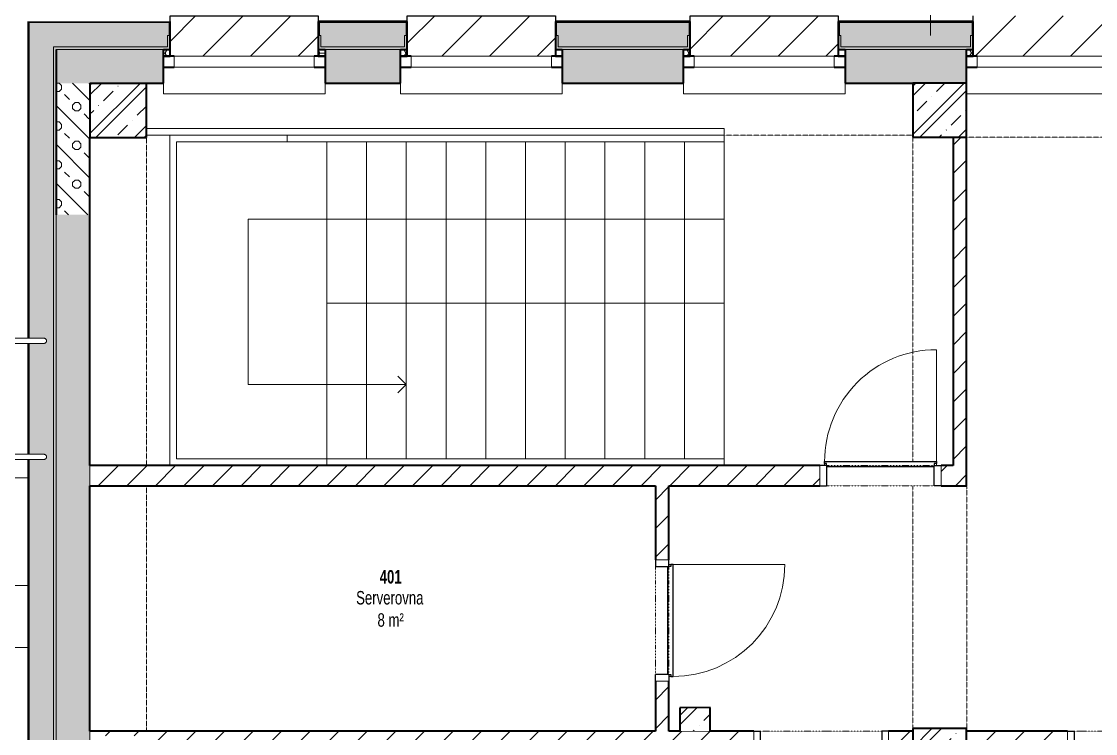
# Model space of a CAD drawing. Header units: millimetres. Extents: x -17526 to 208316, y -45352 to 20466.
# Drawn here: x 126267 to 134241, y -23554 to -18270 of the extents above; entities that cross this region are included whole.
import ezdxf

# ---------------------------------------------------------------- set-up
doc = ezdxf.new("R2010")
doc.units = ezdxf.units.MM
doc.linetypes.add('Dash dot dot', pattern=[5, 2, -1, 0, -1, 0, -1])
doc.linetypes.add('Čerchovaná se dvěma tečkami', pattern=[2.59, 1, -0.53, 0, -0.53, 0, -0.53])
for name, color, linetype, lineweight in [('A-AREA-IDEN', 2, 'Continuous', 9), ('A-DETL', 90, 'Continuous', 9), ('A-DOOR', 31, 'Continuous', 9), ('A-DOOR-FRAM', 31, 'Continuous', 9), ('A-FLOR', 192, 'Continuous', 9), ('A-FLOR-HRAL', 11, 'Continuous', 9), ('A-GENM', 13, 'Continuous', 9), ('A-GLAZ', 151, 'Continuous', 9), ('A-WALL', 113, 'Continuous', 9), ('A-WALL-IDEN', 211, 'Continuous', 9), ('A-WALL-PATT', 111, 'Continuous', 9), ('M-EQPM', 50, 'Continuous', 9), ('Q-SPCQ', 91, 'Continuous', 9), ('S-COLS', 52, 'Continuous', 9), ('S-STRS', 31, 'Continuous', 9), ('S-STRS-ANNO', 31, 'Continuous', 9)]:
    doc.layers.add(name, color=color, linetype=linetype, lineweight=lineweight)
doc.styles.add('Arial_4', font='arial.ttf', dxfattribs={"width": 0.7, "height": 100})
doc.styles.add('Arial_B', font='arialbd.ttf', dxfattribs={"width": 0.7, "height": 100})
pattern_1 = [(45, (73033.68, 0), (-106.06602, 106.06602), [])]
pattern_2 = [(45, (73033.68, 0), (0.0007, 353.5527), []), (315, (73033.68, 0), (353.5527, -0.0007), []), (270, (73187.36, 9.56), (176.771, -176.771), [19.139, -334.416]), (270, (73233.55, 9.56), (176.771, -176.771), [19.139, -334.416]), (0, (73200.25, 23.1), (176.771, 176.771), [19.139, -334.416]), (0, (73200.25, -23.1), (176.771, 176.771), [19.139, -334.416]), (45, (73187.36, 9.56), (0.0007, 353.5527), [19.139, -230.861]), (45, (73220.03, -23.1), (0.0007, 353.5527), [19.139, -230.861]), (315, (73220.03, 23.1), (353.5534, 0), [19.139, -230.861]), (315, (73187.36, -9.56), (353.5527, -0.0007), [19.139, -230.861])]

# ---------------------------------------------------------------- blocks, each defined once
blk = doc.blocks.new('OKNO_1k_nadsvetlik - OKNO_1k_nadsvetlik_1200 x 1500-V129-2NP_NÁVRH B')
at = {"layer": 'A-GLAZ', "lineweight": 13}
h = blk.add_hatch(dxfattribs=at)
h.set_pattern_fill('FP_134', color=256, style=0, pattern_type=2)
h.set_pattern_definition([(0, (-60849.487, 18603.17), (75, 43.3), [50, -100]), (60, (-60799.487, 18603.17), (0.0011, 86.601905), [50, -100]), (300, (-60799.487, 18603.17), (74.9989, -43.301905), [50, -100])])
h.paths.add_polyline_path([(550, 75), (600, 75), (600, 125), (550, 125)])
h.paths.add_polyline_path([(-550, 75), (-550, 125), (-600, 125), (-600, 75), (-570, 75)])
at = {"layer": 'A-GLAZ', "lineweight": 35}
for p, q in [((-550, 75), (-550, 125)), ((550, 125), (550, 75)), ((-600, 75), (-550, 75)), ((-520, 75), (-600, 75)), ((600, 75), (520, 75)), ((550, 75), (600, 75)), ((-600, -5), (-520, -5)), ((520, -5), (600, -5))]:
    blk.add_line(p, q, dxfattribs=at)
at = {"layer": 'A-GLAZ', "lineweight": 13}
for p, q in [((520, 75), (-520, 75)), ((-520, 75), (-520, -5)), ((520, -5), (520, 75)), ((-520, -5), (520, -5))]:
    blk.add_line(p, q, dxfattribs=at)
blk = doc.blocks.new('parapet s nosem_vnitní - parapet s nosem_vnitní-V130-2NP_NÁVRH B')
at = {"layer": 'A-GENM', "lineweight": 13}
for p, q in [((600, -120), (600, -190)), ((-599, -200), (600, -200)), ((600, -200), (600, -190))]:
    blk.add_line(p, q, dxfattribs=at)
blk = doc.blocks.new('DVERE_1k_oblozka - DD03_01_800x1970_koupelna-1549528-2NP_NÁVRH B')
at = {"layer": 'A-DOOR', "lineweight": 13}
for p, q in [((-450, 77.9), (-400, 77.9)), ((-450, -72.1), (-450, 77.9)), ((-400, 77.9), (-400, -72.1)), ((400, 77.9), (450, 77.9)), ((400, -72.1), (400, 77.9)), ((450, 77.9), (450, -72.1)), ((-400, -72.1), (-450, -72.1)), ((-415, -72.1), (-415, -932.1)), ((450, -72.1), (400, -72.1)), ((415, -102.1), (415, -72.1)), ((305, -102.1), (-305, -102.1))]:
    blk.add_line(p, q, dxfattribs=at)
at = {"layer": 'A-DOOR', "linetype": 'Čerchovaná se dvěma tečkami', "lineweight": 13}
for p, q in [((-400, 77.9), (400, 77.9)), ((-400, -72.1), (400, -72.1))]:
    blk.add_line(p, q, dxfattribs=at)
at = {"layer": 'A-DOOR', "lineweight": 25}
for p, q in [((-400, -62.1), (400, -62.1)), ((-400, -87.1), (-400, -72.1)), ((400, -72.1), (400, -87.1)), ((-415, -87.1), (-400, -87.1)), ((-415, -102.1), (-415, -87.1)), ((415, -102.1), (-415, -102.1)), ((400, -87.1), (415, -87.1)), ((415, -87.1), (415, -102.1))]:
    blk.add_line(p, q, dxfattribs=at)
at = {"layer": 'A-DOOR', "lineweight": 13}
blk.add_arc((-415, -102.1), 830, 270, 0, dxfattribs=at)
at = {"layer": 'A-DOOR-FRAM', "lineweight": 25}
for p, q in [((-450, 77.9), (-400, 77.9)), ((-400, 77.9), (-400, -72.1)), ((400, -72.1), (400, 77.9)), ((450, 77.9), (400, 77.9)), ((-400, -72.1), (-450, -72.1)), ((400, -72.1), (450, -72.1))]:
    blk.add_line(p, q, dxfattribs=at)
blk = doc.blocks.new('DVERE_1k_oblozka - DD03_01_800x1970_koupelna-1549489-2NP_NÁVRH B')
at = {"layer": 'A-DOOR', "lineweight": 13}
for p, q in [((-415, 47.1), (-415, 907.1)), ((-400, 47.1), (-450, 47.1)), ((-450, 47.1), (-450, -52.9)), ((-400, -52.9), (-400, 47.1)), ((305, 77.1), (-305, 77.1)), ((450, 47.1), (400, 47.1)), ((400, 47.1), (400, -52.9)), ((415, 77.1), (415, 47.1)), ((450, -52.9), (450, 47.1)), ((-450, -52.9), (-400, -52.9)), ((400, -52.9), (450, -52.9))]:
    blk.add_line(p, q, dxfattribs=at)
at = {"layer": 'A-DOOR', "lineweight": 25}
for p, q in [((415, 77.1), (-415, 77.1)), ((-415, 77.1), (-415, 62.1)), ((-415, 62.1), (-400, 62.1)), ((-400, 62.1), (-400, 47.1)), ((-400, 37.1), (400, 37.1)), ((400, 47.1), (400, 62.1)), ((400, 62.1), (415, 62.1)), ((415, 62.1), (415, 77.1))]:
    blk.add_line(p, q, dxfattribs=at)
at = {"layer": 'A-DOOR', "linetype": 'Čerchovaná se dvěma tečkami', "lineweight": 13}
for p, q in [((-400, 47.1), (400, 47.1)), ((-400, -52.9), (400, -52.9))]:
    blk.add_line(p, q, dxfattribs=at)
at = {"layer": 'A-DOOR', "lineweight": 13}
blk.add_arc((-415, 77.1), 830, 360, 90, dxfattribs=at)
at = {"layer": 'A-DOOR-FRAM', "lineweight": 25}
for p, q in [((-400, 47.1), (-450, 47.1)), ((-400, -52.9), (-400, 47.1)), ((400, 47.1), (400, -52.9)), ((400, 47.1), (450, 47.1)), ((-450, -52.9), (-400, -52.9)), ((450, -52.9), (400, -52.9))]:
    blk.add_line(p, q, dxfattribs=at)
blk = doc.blocks.new('DVERE_1k_oblozka - DD03_01_900x1970_koupelna-1549516-2NP_NÁVRH B')
at = {"layer": 'A-DOOR', "lineweight": 13}
for p, q in [((-465, 72.1), (-465, 1032.1)), ((355, 102.1), (-355, 102.1)), ((465, 102.1), (465, 72.1)), ((-450, 72.1), (-500, 72.1)), ((-500, 72.1), (-500, -77.9)), ((-450, -77.9), (-450, 72.1)), ((500, 72.1), (450, 72.1)), ((450, 72.1), (450, -77.9)), ((500, -77.9), (500, 72.1)), ((-500, -77.9), (-450, -77.9)), ((450, -77.9), (500, -77.9))]:
    blk.add_line(p, q, dxfattribs=at)
at = {"layer": 'A-DOOR', "lineweight": 25}
for p, q in [((465, 102.1), (-465, 102.1)), ((-465, 102.1), (-465, 87.1)), ((-465, 87.1), (-450, 87.1)), ((-450, 87.1), (-450, 72.1)), ((450, 72.1), (450, 87.1)), ((450, 87.1), (465, 87.1)), ((465, 87.1), (465, 102.1)), ((-450, 62.1), (450, 62.1))]:
    blk.add_line(p, q, dxfattribs=at)
at = {"layer": 'A-DOOR', "linetype": 'Čerchovaná se dvěma tečkami', "lineweight": 13}
for p, q in [((-450, 72.1), (450, 72.1)), ((-450, -77.9), (450, -77.9))]:
    blk.add_line(p, q, dxfattribs=at)
at = {"layer": 'A-DOOR', "lineweight": 13}
blk.add_arc((-465, 102.1), 930, 360, 90, dxfattribs=at)
at = {"layer": 'A-DOOR-FRAM', "lineweight": 25}
for p, q in [((-450, 72.1), (-500, 72.1)), ((-450, -77.9), (-450, 72.1)), ((450, 72.1), (450, -77.9)), ((450, 72.1), (500, 72.1)), ((-500, -77.9), (-450, -77.9)), ((500, -77.9), (450, -77.9))]:
    blk.add_line(p, q, dxfattribs=at)
blk = doc.blocks.new('OKNO_1k_nadsvetlik - OKNO_1k_nadsvetlik_1200 x 1500-V148-2NP_NÁVRH B')
at = {"layer": 'A-GLAZ', "lineweight": 13}
h = blk.add_hatch(dxfattribs=at)
h.set_pattern_fill('FP_172', color=256, style=0, pattern_type=2)
h.set_pattern_definition([(0, (-58747.446, 18603.17), (75, 43.3), [50, -100]), (60, (-58697.446, 18603.17), (0.0011, 86.601905), [50, -100]), (300, (-58697.446, 18603.17), (74.9989, -43.301905), [50, -100])])
h.paths.add_polyline_path([(550, 75), (600, 75), (600, 125), (550, 125)])
h.paths.add_polyline_path([(-550, 75), (-550, 125), (-600, 125), (-600, 75), (-570, 75)])
at = {"layer": 'A-GLAZ', "lineweight": 35}
for p, q in [((-550, 75), (-550, 125)), ((550, 125), (550, 75)), ((-600, 75), (-550, 75)), ((-520, 75), (-600, 75)), ((600, 75), (520, 75)), ((550, 75), (600, 75)), ((-600, -5), (-520, -5)), ((520, -5), (600, -5))]:
    blk.add_line(p, q, dxfattribs=at)
at = {"layer": 'A-GLAZ', "lineweight": 13}
for p, q in [((520, 75), (-520, 75)), ((-520, 75), (-520, -5)), ((520, -5), (520, 75)), ((-520, -5), (520, -5))]:
    blk.add_line(p, q, dxfattribs=at)
blk = doc.blocks.new('parapet s nosem_vnitní - parapet s nosem_vnitní-1280356-2NP_NÁVRH B')
at = {"layer": 'A-GENM', "lineweight": 13}
for p, q in [((-600, -190), (-600, -120)), ((600, -120), (600, -190)), ((-600, -190), (-600, -200)), ((-600, -200), (600, -200)), ((600, -200), (600, -190))]:
    blk.add_line(p, q, dxfattribs=at)
blk = doc.blocks.new('parapet_ext - parapet_ext-V149-2NP_NÁVRH B')
at = {"layer": 'Q-SPCQ', "lineweight": 13}
h = blk.add_hatch(dxfattribs=at)
h.set_pattern_fill('FP_173', color=21, style=0, pattern_type=2)
h.set_pattern_definition([(45, (-58747.45, 18528.17), (-176.7767, 176.7767), [])])
h.paths.add_polyline_path([(-165.3, 0), (550, 0), (550, 300), (-550, 300), (-550, 0), (-520, 0)])
at = {"layer": 'Q-SPCQ', "color": 241, "lineweight": 25}
for p, q in [((-550, 258), (-550, 300)), ((-550, 300), (550, 300)), ((550, 300), (550, 258))]:
    blk.add_line(p, q, dxfattribs=at)
blk = doc.blocks.new('OKNO_1k_nadsvetlik - OKNO_1k_nadsvetlik_1200 x 1500-V150-2NP_NÁVRH B')
at = {"layer": 'A-GLAZ', "lineweight": 13}
h = blk.add_hatch(dxfattribs=at)
h.set_pattern_fill('FP_174', color=256, style=0, pattern_type=2)
h.set_pattern_definition([(0, (-56647.446, 18603.17), (75, 43.3), [50, -100]), (60, (-56597.446, 18603.17), (0.0011, 86.601905), [50, -100]), (300, (-56597.446, 18603.17), (74.9989, -43.301905), [50, -100])])
h.paths.add_polyline_path([(550, 75), (600, 75), (600, 125), (550, 125)])
h.paths.add_polyline_path([(-550, 75), (-550, 125), (-600, 125), (-600, 75), (-570, 75)])
at = {"layer": 'A-GLAZ', "lineweight": 35}
for p, q in [((-550, 75), (-550, 125)), ((550, 125), (550, 75)), ((-600, 75), (-550, 75)), ((-520, 75), (-600, 75)), ((600, 75), (520, 75)), ((550, 75), (600, 75)), ((-600, -5), (-520, -5)), ((520, -5), (600, -5))]:
    blk.add_line(p, q, dxfattribs=at)
at = {"layer": 'A-GLAZ', "lineweight": 13}
for p, q in [((520, 75), (-520, 75)), ((-520, 75), (-520, -5)), ((520, -5), (520, 75)), ((-520, -5), (520, -5))]:
    blk.add_line(p, q, dxfattribs=at)
blk = doc.blocks.new('parapet_ext - parapet_ext-V151-2NP_NÁVRH B')
at = {"layer": 'Q-SPCQ', "lineweight": 13}
h = blk.add_hatch(dxfattribs=at)
h.set_pattern_fill('FP_175', color=21, style=0, pattern_type=2)
h.set_pattern_definition([(45, (-56647.45, 18528.17), (-176.7767, 176.7767), [])])
h.paths.add_polyline_path([(-429.8, 0), (550, 0), (550, 300), (-550, 300), (-550, 0), (-520, 0)])
at = {"layer": 'Q-SPCQ', "color": 241, "lineweight": 25}
for p, q in [((-550, 258), (-550, 300)), ((-550, 300), (550, 300)), ((550, 300), (550, 258))]:
    blk.add_line(p, q, dxfattribs=at)
blk = doc.blocks.new('OKNO_1k_nadsvetlik - OKNO_1k_nadsvetlik_1200 x 1500-V152-2NP_NÁVRH B')
at = {"layer": 'A-GLAZ', "lineweight": 13}
h = blk.add_hatch(dxfattribs=at)
h.set_pattern_fill('FP_176', color=256, style=0, pattern_type=2)
h.set_pattern_definition([(0, (-54886.854, 18603.17), (75, 43.3), [50, -100]), (60, (-54836.854, 18603.17), (0.0011, 86.601905), [50, -100]), (300, (-54836.854, 18603.17), (74.9989, -43.301905), [50, -100])])
h.paths.add_polyline_path([(550, 75), (600, 75), (600, 125), (550, 125)])
h.paths.add_polyline_path([(-600, 75), (-550, 75), (-550, 125), (-600, 125)])
at = {"layer": 'A-GLAZ', "lineweight": 35}
for p, q in [((-550, 75), (-550, 125)), ((550, 125), (550, 75)), ((-600, 75), (-550, 75)), ((-520, 75), (-600, 75)), ((600, 75), (520, 75)), ((550, 75), (600, 75)), ((-600, -5), (-520, -5)), ((520, -5), (600, -5))]:
    blk.add_line(p, q, dxfattribs=at)
at = {"layer": 'A-GLAZ', "lineweight": 13}
for p, q in [((520, 75), (-520, 75)), ((-520, 75), (-520, -5)), ((520, -5), (520, 75)), ((-520, -5), (520, -5))]:
    blk.add_line(p, q, dxfattribs=at)
blk = doc.blocks.new('parapet_ext - parapet_ext-V153-2NP_NÁVRH B')
at = {"layer": 'Q-SPCQ', "lineweight": 13}
h = blk.add_hatch(dxfattribs=at)
h.set_pattern_fill('FP_177', color=21, style=0, pattern_type=2)
h.set_pattern_definition([(45, (-54886.85, 18528.17), (-176.7767, 176.7767), [])])
h.paths.add_polyline_path([(520, 0), (550, 0), (550, 300), (-550, 300), (-550, 0), (-245.6, 0)])
at = {"layer": 'Q-SPCQ', "color": 241, "lineweight": 25}
for p, q in [((-550, 258), (-550, 300)), ((-550, 300), (550, 300)), ((550, 300), (550, 258))]:
    blk.add_line(p, q, dxfattribs=at)
blk = doc.blocks.new('Žebřík - DPS_Žebřík ocelový střešní - Z02-2225718-2NP_NÁVRH B')
at = {"layer": 'Q-SPCQ', "color": 21, "lineweight": 13}
for p, q in [((-411.6, 404.8), (-401.6, 404.8)), ((-411.6, 328.6), (-411.6, 404.8)), ((-401.6, 404.8), (-300, 404.8)), ((-401.6, 404.8), (-401.6, 328.6)), ((-300, 404.8), (-300, 328.6)), ((300, 404.8), (401.6, 404.8)), ((300, 404.8), (300, 328.6)), ((401.6, 404.8), (411.6, 404.8)), ((401.6, 328.6), (401.6, 404.8)), ((411.6, 404.8), (411.6, 328.6)), ((-449.7, 366.7), (-449.7, 0)), ((-430.6, 366.7), (-449.7, 366.7)), ((-411.6, 366.7), (-430.6, 366.7)), ((-411.6, 0), (-411.6, 366.7)), ((-401.6, 328.6), (-411.6, 328.6)), ((-300, 328.6), (-401.6, 328.6)), ((300, 376.7), (-300, 376.7)), ((-300, 356.7), (300, 356.7)), ((401.6, 328.6), (300, 328.6)), ((411.6, 328.6), (401.6, 328.6)), ((411.6, 366.7), (411.6, 0)), ((430.7, 366.7), (411.6, 366.7)), ((449.7, 366.7), (430.7, 366.7)), ((449.7, 0), (449.7, 366.7))]:
    blk.add_line(p, q, dxfattribs=at)
for points, knots in [([(-430.6, -19.1), (-432.3, -19.1), (-434.8, -18.7), (-438, -17.7), (-440.2, -16.5), (-441.9, -15.4), (-443.2, -14.3), (-444.4, -13.2), (-445.8, -11.6), (-447, -9.9), (-447.7, -8.4), (-448.3, -7.3), (-448.7, -6.1), (-449.1, -4.9), (-449.3, -3.7), (-449.6, -2.5), (-449.7, -1.2), (-449.7, -0.4), (-449.7, 0)], [0, 0, 0, 0, 0.0833333, 0.125, 0.1666667, 0.2083333, 0.2291667, 0.25, 0.2916667, 0.3333333, 0.3541667, 0.375, 0.3958333, 0.4166667, 0.4375, 0.4583333, 0.4791667, 0.5, 0.5, 0.5, 0.5]), ([(-411.6, 0), (-411.6, -0.4), (-411.6, -1.2), (-411.7, -2.5), (-412, -3.7), (-412.2, -4.9), (-412.6, -6.1), (-413, -7.3), (-413.6, -8.4), (-414.1, -9.5), (-414.8, -10.6), (-415.8, -11.9), (-416.9, -13.2), (-418.1, -14.3), (-419.4, -15.4), (-421.1, -16.5), (-423.3, -17.7), (-426.5, -18.7), (-429, -19.1), (-430.6, -19.1)], [0.5, 0.5, 0.5, 0.5, 0.5208333, 0.5416667, 0.5625, 0.5833333, 0.6041667, 0.625, 0.6458333, 0.6666667, 0.6875, 0.7083333, 0.75, 0.7708333, 0.7916667, 0.8333333, 0.875, 0.9166667, 1, 1, 1, 1]), ([(430.7, -19.1), (429, -19.1), (426.5, -18.7), (423.3, -17.7), (421.1, -16.5), (419.4, -15.4), (418.1, -14.3), (416.9, -13.2), (415.5, -11.6), (414.3, -9.9), (413.6, -8.4), (413, -7.3), (412.6, -6.1), (412.2, -4.9), (412, -3.7), (411.7, -2.5), (411.6, -1.2), (411.6, -0.4), (411.6, 0)], [0, 0, 0, 0, 0.0833333, 0.125, 0.1666667, 0.2083333, 0.2291667, 0.25, 0.2916667, 0.3333333, 0.3541667, 0.375, 0.3958333, 0.4166667, 0.4375, 0.4583333, 0.4791667, 0.5, 0.5, 0.5, 0.5]), ([(449.7, 0), (449.7, -0.4), (449.7, -1.2), (449.6, -2.5), (449.3, -3.7), (449.1, -4.9), (448.7, -6.1), (448.3, -7.3), (447.7, -8.4), (447.2, -9.5), (446.5, -10.6), (445.5, -11.9), (444.4, -13.2), (443.2, -14.3), (441.9, -15.4), (440.2, -16.5), (438, -17.7), (434.8, -18.7), (432.3, -19.1), (430.7, -19.1)], [0.5, 0.5, 0.5, 0.5, 0.5208333, 0.5416667, 0.5625, 0.5833333, 0.6041667, 0.625, 0.6458333, 0.6666667, 0.6875, 0.7083333, 0.75, 0.7708333, 0.7916667, 0.8333333, 0.875, 0.9166667, 1, 1, 1, 1])]:
    blk.add_open_spline(points, degree=3, knots=knots, dxfattribs=at)
blk = doc.blocks.new('DPS_venkovní_část_jednotka_chlazení - DPS_venkovní_část_jednotka_chlazení _nová-1518657-2NP_NÁVRH B')
at = {"layer": 'M-EQPM', "color": 21, "lineweight": 13}
for p, q in [((-399.8, 0), (-399.8, -280)), ((400, -280), (400, 0)), ((-399.8, -280), (400, -280))]:
    blk.add_line(p, q, dxfattribs=at)
blk = doc.blocks.new('Typ horního madla - Horní madlo_Vnitřní_-1850987-2NP_NÁVRH B')
at = {"layer": 'A-FLOR-HRAL', "lineweight": 13}
for p, q in [((54333.8, -21565.4), (54333.8, -19114)), ((54333.8, -19114), (55205.5, -19114)), ((55205.5, -19164), (55205.5, -19114)), ((55205.5, -19114), (55500.5, -19114)), ((55500.5, -19114), (58450.5, -19114)), ((58450.5, -19114), (58450.5, -19164)), ((54383.8, -19164), (54383.8, -21515.4)), ((55205.5, -19164), (54383.8, -19164)), ((55500.5, -19164), (55205.5, -19164)), ((58450.5, -19164), (55500.5, -19164)), ((54383.8, -21515.4), (55500.5, -21515.4)), ((55500.5, -21515.4), (58450.5, -21515.4)), ((55500.5, -21515.4), (55500.5, -21565.4)), ((55500.5, -21565.4), (54333.8, -21565.4)), ((58450.5, -21565.4), (55500.5, -21565.4))]:
    blk.add_line(p, q, dxfattribs=at)
blk = doc.blocks.new('Typ horního madla - Horní madlo_Vnitřní_-V201-2NP_NÁVRH B')
at = {"layer": 'A-FLOR-HRAL', "lineweight": 13}
for p, q in [((54333.8, -19114), (55205.5, -19114)), ((54333.8, -21565.4), (54333.8, -19114)), ((55205.5, -19114), (58450.5, -19114)), ((58450.5, -19114), (58450.5, -19164)), ((54383.8, -19164), (55205.5, -19164)), ((54383.8, -21515.4), (54383.8, -19164)), ((55205.5, -19164), (58450.5, -19164)), ((55500.5, -21515.4), (54383.8, -21515.4)), ((58450.5, -21515.4), (55500.5, -21515.4)), ((55500.5, -21565.4), (54333.8, -21565.4)), ((58450.5, -21565.4), (55500.5, -21565.4))]:
    blk.add_line(p, q, dxfattribs=at)
blk = doc.blocks.new('Typ horního madla - Horní madlo_Vnitřní_-1852776-2NP_NÁVRH B')
at = {"layer": 'A-FLOR-HRAL', "lineweight": 13}
for p, q in [((54161.4, -19063.6), (58450.5, -19063.6)), ((58450.5, -19113.6), (54161.4, -19113.6)), ((58450.5, -19063.6), (58450.5, -19113.6))]:
    blk.add_line(p, q, dxfattribs=at)
blk = doc.blocks.new('Typ horního madla - Horní madlo_Vnitřní_-V204-2NP_NÁVRH B')
at = {"layer": 'A-FLOR-HRAL', "lineweight": 13}
for p, q in [((58450.5, -19063.6), (54161.4, -19063.6)), ((58450.5, -19113.6), (54161.4, -19113.6)), ((58450.5, -19113.6), (58450.5, -19063.6))]:
    blk.add_line(p, q, dxfattribs=at)
blk = doc.blocks.new('Betonový pravoúhlý sloup - 400 x 420mm-1927096-2NP_NÁVRH B')
at = {"layer": 'S-COLS', "lineweight": 13}
h = blk.add_hatch(dxfattribs=at)
h.set_pattern_fill('FP_217', color=256, style=0, pattern_type=2)
h.set_pattern_definition([(315, (18930.01, 53951.38), (179.6051, 179.6051), []), (315, (18930.01, 53879.54), (179.6051, 179.6051), []), (315, (18930.01, 53735.85), (251.4472, 107.7631), [101.6, -50.8, 1.676, -49.124])])
h.paths.add_polyline_path([(-200, 210), (-200, -210), (200, -210), (200, 210)])
at = {"layer": 'S-COLS', "lineweight": 35}
for p, q in [((200, 210), (-200, 210)), ((-200, 210), (-200, -210)), ((200, -210), (200, 210)), ((-200, -210), (200, -210))]:
    blk.add_line(p, q, dxfattribs=at)
blk = doc.blocks.new('Betonový čtvercový sloup - 400 x 400-1829111-2NP_NÁVRH B')
at = {"layer": 'S-COLS', "lineweight": 13}
h = blk.add_hatch(dxfattribs=at)
h.set_pattern_fill('FP_218', color=256, style=0, pattern_type=2)
h.set_pattern_definition([(45, (-60050.53, 18928.17), (-179.6051, 179.6051), []), (45, (-59978.68, 18928.17), (-179.6051, 179.6051), []), (45, (-59835, 18928.17), (-107.7631, 251.4472), [101.6, -50.8, 1.676, -49.124])])
h.paths.add_polyline_path([(-200, -200), (200, -200), (200, 200), (-200, 200)])
at = {"layer": 'S-COLS', "lineweight": 35}
for p, q in [((200, 200), (-200, 200)), ((-200, 200), (-200, -200)), ((200, -200), (200, 200)), ((-200, -200), (200, -200))]:
    blk.add_line(p, q, dxfattribs=at)
blk = doc.blocks.new('Betonový čtvercový sloup - 400 x 400-V211-2NP_NÁVRH B')
at = {"layer": 'S-COLS', "lineweight": 13}
h = blk.add_hatch(dxfattribs=at)
h.set_pattern_fill('FP_220', color=256, style=0, pattern_type=2)
h.set_pattern_definition([(45, (-60050.53, 23717.36), (-179.6051, 179.6051), []), (45, (-59978.68, 23717.36), (-179.6051, 179.6051), []), (45, (-59835, 23717.36), (-107.7631, 251.4472), [101.6, -50.8, 1.676, -49.124])])
h.paths.add_polyline_path([(-200, -200), (200, -200), (200, 200), (-200, 200)])
at = {"layer": 'S-COLS', "lineweight": 35}
for p, q in [((200, 200), (-200, 200)), ((-200, 200), (-200, -200)), ((200, -200), (200, 200)), ((-200, -200), (200, -200))]:
    blk.add_line(p, q, dxfattribs=at)

msp = doc.modelspace()

# ---------------------------------------------------------------- hatches: boundary and pattern name
at = {"layer": 'A-WALL-PATT', "lineweight": 13}
h = msp.add_hatch(dxfattribs=at)
h.set_pattern_fill('FP_157', color=21, style=0, pattern_type=2)
h.set_pattern_definition(pattern_2)
h.paths.add_polyline_path([(143203.1, -18458.2), (143203.1, -18374.2), (143215.1, -18374.2), (143215.1, -18278.2), (142589.1, -18278.2), (142589.1, -18374.2), (142601.1, -18374.2), (142601.1, -18458.2), (142650.4, -18458.2)])
h.paths.add_polyline_path([(141461.1, -18458.2), (141461.1, -18374.2), (141473.1, -18374.2), (141473.1, -18278.2), (140489.1, -18278.2), (140489.1, -18374.2), (140501.1, -18374.2), (140501.1, -18458.2), (141074, -18458.2)])
h.paths.add_polyline_path([(139361.1, -18458.2), (139361.1, -18374.2), (139373.1, -18374.2), (139373.1, -18278.2), (138389.1, -18278.2), (138389.1, -18374.2), (138401.1, -18374.2), (138401.1, -18458.2), (138709.5, -18458.2)])
h.paths.add_polyline_path([(136344.9, -18458.2), (137261.1, -18458.2), (137261.1, -18374.2), (137273.1, -18374.2), (137273.1, -18278.2), (136289.1, -18278.2), (136289.1, -18374.2), (136301.1, -18374.2), (136301.1, -18458.2)])
h.paths.add_polyline_path([(135161.1, -18458.2), (135161.1, -18374.2), (135173.1, -18374.2), (135173.1, -18278.2), (134441.2, -18278.2), (134441.2, -18374.2), (134453.2, -18374.2), (134453.2, -18458.2), (134768.5, -18458.2)])
h.paths.add_polyline_path([(133313.2, -18458.2), (133313.2, -18374.2), (133325.2, -18374.2), (133325.2, -18278.2), (132339.1, -18278.2), (132339.1, -18374.2), (132351.1, -18374.2), (132351.1, -18458.2), (133192.2, -18458.2)])
h.paths.add_polyline_path([(131211.1, -18458.2), (131211.1, -18374.2), (131223.1, -18374.2), (131223.1, -18278.2), (130239.1, -18278.2), (130239.1, -18374.2), (130251.1, -18374.2), (130251.1, -18458.2), (130827.6, -18458.2)])
h.paths.add_polyline_path([(128490.5, -18458.2), (129111.1, -18458.2), (129111.1, -18374.2), (129123.1, -18374.2), (129123.1, -18278.2), (128478.5, -18278.2), (128478.5, -18374.2), (128490.5, -18374.2)])
h.paths.add_polyline_path([(127083.8, -18458.2), (127350.5, -18458.2), (127350.5, -18374.2), (127362.5, -18374.2), (127362.5, -18278.2), (126325.1, -18278.2), (126325.1, -18458.2), (126886.7, -18458.2)])
h.paths.add_polyline_path([(144291, -18374.2), (144291, -18278.2), (144281.1, -18278.2), (144281.1, -18374.2)])
at = {"layer": 'A-WALL-PATT'}
h = msp.add_hatch(color=11, dxfattribs=at)
h.paths.add_polyline_path([(144273.1, -18478.2), (144291, -18478.2), (144291, -18374.2), (144273.1, -18374.2)])
h.paths.add_polyline_path([(142589.1, -18478.2), (143223.1, -18478.2), (143223.1, -18374.2), (143203.1, -18374.2), (143203.1, -18458.2), (142601.1, -18458.2), (142601.1, -18374.2), (142581.1, -18374.2), (142581.1, -18478.2), (142584.1, -18478.2)])
h.paths.add_polyline_path([(141481.1, -18478.2), (141481.1, -18374.2), (141461.1, -18374.2), (141461.1, -18458.2), (140501.1, -18458.2), (140501.1, -18374.2), (140481.1, -18374.2), (140481.1, -18478.2), (141478.1, -18478.2)])
h.paths.add_polyline_path([(139361.1, -18478.2), (139381.1, -18478.2), (139381.1, -18374.2), (139361.1, -18374.2), (139361.1, -18458.2), (138401.1, -18458.2), (138401.1, -18374.2), (138381.1, -18374.2), (138381.1, -18478.2), (139331.1, -18478.2)])
h.paths.add_polyline_path([(137278.1, -18478.2), (137281.1, -18478.2), (137281.1, -18374.2), (137261.1, -18374.2), (137261.1, -18458.2), (136301.1, -18458.2), (136301.1, -18374.2), (136281.1, -18374.2), (136281.1, -18478.2), (137273.1, -18478.2)])
h.paths.add_polyline_path([(135161.1, -18478.2), (135181.1, -18478.2), (135181.1, -18374.2), (135161.1, -18374.2), (135161.1, -18458.2), (134453.2, -18458.2), (134453.2, -18374.2), (134433.2, -18374.2), (134433.2, -18478.2), (135131.1, -18478.2)])
h.paths.add_polyline_path([(132331.1, -18478.2), (133333.2, -18478.2), (133333.2, -18374.2), (133313.2, -18374.2), (133313.2, -18458.2), (132351.1, -18458.2), (132351.1, -18374.2), (132331.1, -18374.2), (132331.1, -18458.2)])
h.paths.add_polyline_path([(130251.1, -18478.2), (131231.1, -18478.2), (131231.1, -18374.2), (131211.1, -18374.2), (131211.1, -18458.2), (130251.1, -18458.2), (130251.1, -18374.2), (130231.1, -18374.2), (130231.1, -18478.2), (130239.1, -18478.2)])
h.paths.add_polyline_path([(129111.1, -18478.2), (129131.1, -18478.2), (129131.1, -18374.2), (129111.1, -18374.2), (129111.1, -18458.2), (128490.5, -18458.2), (128490.5, -18374.2), (128470.5, -18374.2), (128470.5, -18478.2), (129081.1, -18478.2)])
h.paths.add_polyline_path([(127320.5, -18478.2), (127370.5, -18478.2), (127370.5, -18374.2), (127350.5, -18374.2), (127350.5, -18458.2), (126505.1, -18458.2), (126505.1, -18478.2), (127280.8, -18478.2)])
at = {"layer": 'A-WALL-PATT', "lineweight": 13}
h = msp.add_hatch(dxfattribs=at)
h.set_pattern_fill('FP_157', color=21, style=0, pattern_type=2)
h.set_pattern_definition(pattern_2)
h.paths.add_polyline_path([(126505.1, -30246.6), (126505.1, -25609.3), (126421.1, -25609.3), (126421.1, -25597.3), (126325.1, -25597.3), (126325.1, -30246.6), (126492.7, -30246.6)])
h.paths.add_polyline_path([(126325.1, -24181.3), (126421.1, -24181.3), (126421.1, -24169.3), (126505.1, -24169.3), (126505.1, -18458.2), (126325.1, -18458.2), (126325.1, -20620.7), (126436.4, -20621), (126438.7, -20621.3), (126443.3, -20623.2), (126447.2, -20626.3), (126450.3, -20630.2), (126452.2, -20634.8), (126452.8, -20639.7), (126452.2, -20644.7), (126450.3, -20649.3), (126447.2, -20653.2), (126443.3, -20656.2), (126438.7, -20658.1), (126430.1, -20658.8), (126325.1, -20658.8), (126325.1, -21482), (126436.4, -21482.3), (126438.7, -21482.6), (126443.3, -21484.5), (126447.2, -21487.6), (126450.3, -21491.5), (126452.2, -21496.1), (126452.8, -21501), (126452.2, -21506), (126450.3, -21510.6), (126447.2, -21514.5), (126443.3, -21517.5), (126438.7, -21519.4), (126430.1, -21520.1), (126325.1, -21520.1), (126325.1, -24048.9)])
at = {"layer": 'A-WALL-PATT'}
h = msp.add_hatch(color=11, dxfattribs=at)
h.paths.add_polyline_path([(126525.1, -30226.6), (126525.1, -25589.3), (126421.1, -25589.3), (126421.1, -25609.3), (126505.1, -25609.3), (126505.1, -30226.6)])
h.paths.add_polyline_path([(126525.1, -24189.3), (126525.1, -18478.2), (126505.1, -18478.2), (126505.1, -24169.3), (126421.1, -24169.3), (126421.1, -24189.3), (126505.1, -24189.3)])
at = {"layer": 'A-WALL-PATT', "lineweight": 13}
h = msp.add_hatch(dxfattribs=at)
h.set_pattern_fill('FP_119', color=256, angle=45, style=0, pattern_type=2)
h.set_pattern_definition([(45, (135583.86, -18728.17), (-143.684, 143.684), []), (360, (135812.81, -18660.87), (143.684, 143.684), [25.4, -261.968]), (45, (135838.21, -18660.87), (-143.684, 143.684), [25.4, -177.8]), (90, (135856.17, -18642.9), (-143.684, 143.684), [25.4, -261.968]), (135, (135856.17, -18617.5), (-143.684, -143.684), [25.4, -177.8]), (360, (135812.81, -18599.54), (143.684, 143.684), [25.4, -261.968]), (45, (135794.85, -18617.5), (-143.684, 143.684), [25.4, -177.8]), (90, (135794.85, -18642.9), (-143.684, 143.684), [25.4, -261.968]), (135, (135812.81, -18660.87), (-143.684, -143.684), [25.4, -177.8]), (45, (135879.4, -18576.32), (-143.684, 143.684), [50.8, -152.4])])
h.paths.add_polyline_path([(144476.1, -18728.2), (144476.1, -18478.2), (144381.1, -18478.2), (144381.1, -18728.2), (144423.8, -18728.2)])
h.paths.add_polyline_path([(143173.1, -18728.2), (143173.1, -18478.2), (142631.1, -18478.2), (142631.1, -18728.2), (142650.4, -18728.2)])
h.paths.add_polyline_path([(140660.4, -18728.2), (141431.1, -18728.2), (141431.1, -18478.2), (140531.1, -18478.2), (140531.1, -18728.2)])
h.paths.add_polyline_path([(139170.4, -18728.2), (139331.1, -18728.2), (139331.1, -18478.2), (138431.1, -18478.2), (138431.1, -18728.2), (138770.4, -18728.2)])
h.paths.add_polyline_path([(137007.7, -18728.2), (137231.1, -18728.2), (137231.1, -18478.2), (136331.1, -18478.2), (136331.1, -18728.2), (136857.7, -18728.2)])
h.paths.add_polyline_path([(134768.5, -18728.2), (135131.1, -18728.2), (135131.1, -18478.2), (134483.2, -18478.2), (134483.2, -18728.2), (134762.7, -18728.2)])
h.paths.add_polyline_path([(133283.2, -18728.2), (133283.2, -18478.2), (132381.1, -18478.2), (132381.1, -18728.2), (133192.2, -18728.2)])
h.paths.add_polyline_path([(131181.1, -18728.2), (131181.1, -18478.2), (130281.1, -18478.2), (130281.1, -18728.2), (130827.6, -18728.2)])
h.paths.add_polyline_path([(129081.1, -18728.2), (129081.1, -18478.2), (128520.5, -18478.2), (128520.5, -18728.2)])
h.paths.add_polyline_path([(127320.5, -18728.2), (127320.5, -18478.2), (126525.1, -18478.2), (126525.1, -18728.2), (126886.7, -18728.2)])
h = msp.add_hatch(dxfattribs=at)
h.set_pattern_fill('FP_123', color=256, angle=45, style=0, pattern_type=2)
h.set_pattern_definition([(135, (126775.06, -19144.55), (-143.684, -143.684), []), (90, (126707.75, -18915.6), (-143.684, 143.684), [25.4, -261.968]), (135, (126707.75, -18890.2), (-143.684, -143.684), [25.4, -177.8]), (180, (126689.8, -18872.24), (-143.684, -143.684), [25.4, -261.968]), (225, (126664.4, -18872.24), (143.684, -143.684), [25.4, -177.8]), (90, (126646.43, -18915.6), (-143.684, 143.684), [25.4, -261.968]), (135, (126664.4, -18933.56), (-143.684, -143.684), [25.4, -177.8]), (180, (126689.79, -18933.56), (-143.684, -143.684), [25.4, -261.968]), (225, (126707.75, -18915.6), (143.684, -143.684), [25.4, -177.8]), (135, (126623.21, -18849.02), (-143.684, -143.684), [50.8, -152.4])])
h.paths.add_polyline_path([(126775.1, -19704.6), (126775.1, -18728.2), (126525.1, -18728.2), (126525.1, -19704.6)])
h = msp.add_hatch(dxfattribs=at)
h.set_pattern_fill('FP_124', color=256, style=0, pattern_type=2)
h.set_pattern_definition(pattern_1)
h.paths.add_polyline_path([(133184.2, -21715.8), (133284.2, -21715.8), (133284.2, -19128.2), (133184.2, -19128.2), (133184.2, -21565.8)])
h = msp.add_hatch(dxfattribs=at)
h.set_pattern_fill('FP_120', color=256, angle=45, style=0, pattern_type=2)
h.set_pattern_definition([(135, (126775.06, -24893.75), (-143.684, -143.684), []), (90, (126707.75, -24664.8), (-143.684, 143.684), [25.4, -261.968]), (135, (126707.75, -24639.4), (-143.684, -143.684), [25.4, -177.8]), (180, (126689.8, -24621.44), (-143.684, -143.684), [25.4, -261.968]), (225, (126664.4, -24621.44), (143.684, -143.684), [25.4, -177.8]), (90, (126646.43, -24664.8), (-143.684, 143.684), [25.4, -261.968]), (135, (126664.4, -24682.76), (-143.684, -143.684), [25.4, -177.8]), (180, (126689.79, -24682.76), (-143.684, -143.684), [25.4, -261.968]), (225, (126707.75, -24664.8), (143.684, -143.684), [25.4, -177.8]), (135, (126623.21, -24598.22), (-143.684, -143.684), [50.8, -152.4])])
h.paths.add_polyline_path([(126525.1, -30226.6), (126775.1, -30226.6), (126775.1, -25639.3), (126525.1, -25639.3), (126525.1, -30076.6)])
h.paths.add_polyline_path([(126525.1, -24139.3), (126775.1, -24139.3), (126775.1, -19704.6), (126525.1, -19704.6), (126525.1, -23970)])
h = msp.add_hatch(dxfattribs=at)
h.set_pattern_fill('FP_124', color=256, style=0, pattern_type=2)
h.set_pattern_definition(pattern_1)
h.paths.add_polyline_path([(133184.2, -21715.8), (133184.2, -21565.8), (133094.2, -21565.8), (133094.2, -21715.8)])
h.paths.add_polyline_path([(132194.2, -21715.8), (132194.2, -21565.8), (126775.1, -21565.8), (126775.1, -21715.8), (131615.8, -21715.8)])
h = msp.add_hatch(dxfattribs=at)
h.set_pattern_fill('FP_124', color=256, style=0, pattern_type=2)
h.set_pattern_definition(pattern_1)
h.paths.add_polyline_path([(131074.2, -23536.6), (131074.2, -23165.8), (130974.2, -23165.8), (130974.2, -23536.6)])
h.paths.add_polyline_path([(131074.2, -22265.8), (131074.2, -21715.8), (130974.2, -21715.8), (130974.2, -22265.8)])
h = msp.add_hatch(dxfattribs=at)
h.set_pattern_fill('FP_124', color=256, style=0, pattern_type=2)
h.set_pattern_definition(pattern_1)
h.paths.add_polyline_path([(138761.6, -23686.6), (138761.6, -23536.6), (138180.2, -23536.6), (138180.2, -23686.6)])
h.paths.add_polyline_path([(137280.2, -23686.6), (137280.2, -23536.6), (134933.3, -23536.6), (134933.3, -23686.6), (136073.3, -23686.6)])
h.paths.add_polyline_path([(131615.8, -23686.6), (131704.2, -23686.6), (131704.2, -23536.6), (131380.8, -23536.6), (131155.8, -23537.9), (131155.8, -23536.6), (126775.1, -23536.6), (126775.1, -23570), (127195.1, -23570), (127195.1, -23686.6), (128463.1, -23686.6)])
h.paths.add_polyline_path([(132704.2, -23686.6), (132884.2, -23686.6), (132884.2, -23536.6), (132704.2, -23536.6), (132704.2, -23611.6)])
h.paths.add_polyline_path([(134033.3, -23686.6), (134033.3, -23536.6), (133284.2, -23536.6), (133284.2, -23686.6)])
at = {"layer": 'Q-SPCQ', "lineweight": 13}
h = msp.add_hatch(dxfattribs=at)
h.set_pattern_fill('FP_135', color=21, style=0, pattern_type=2)
h.set_pattern_definition([(45, (73033.68, 0), (-176.7767, 176.7767), [])])
h.paths.add_polyline_path([(134433.2, -18528.2), (134433.2, -18228.2), (133333.2, -18228.2), (133333.2, -18528.2), (134403.2, -18528.2)])
at = {"layer": 'S-COLS', "lineweight": 13}
h = msp.add_hatch(dxfattribs=at)
h.set_pattern_fill('FP_117', color=256, style=0, pattern_type=2)
h.set_pattern_definition([(45, (73033.68, 0), (-179.6051, 179.6051), []), (45, (73105.52, 0), (-179.6051, 179.6051), []), (45, (73249.2, 0), (-107.7631, 251.4472), [101.6, -50.8, 1.676, -49.124])])
h.paths.add_polyline_path([(131155.8, -23537.9), (131380.8, -23536.6), (131379.8, -23361.6), (131154.8, -23362.9)])

# ---------------------------------------------------------------- linework, layer by layer
at = {"layer": 'A-DETL', "linetype": 'Dash dot dot', "lineweight": 13}
for p, q in [((127195.1, -21565.8), (127195.1, -19113.6)), ((127195.1, -19113.6), (132884.2, -19113.6)), ((132884.2, -19128.2), (132884.2, -21535.8)), ((133284.2, -19128.2), (134762.7, -19128.2)), ((127195.1, -23536.6), (127195.1, -21715.8)), ((132884.2, -21715.8), (132884.2, -23517.4)), ((133285.4, -23517.4), (133285.4, -21717.4))]:
    msp.add_line(p, q, dxfattribs=at)
at = {"layer": 'A-FLOR', "lineweight": 13}
msp.add_line((131484.2, -19164), (131484.2, -21565.8), dxfattribs=at)
at = {"layer": 'A-WALL', "color": 20, "lineweight": 35}
for p, q in [((126317.1, -18270.2), (126317.1, -20620.7)), ((127370.5, -18478.2), (127370.5, -18270.2)), ((129131.1, -18270.2), (128470.5, -18270.2)), ((128470.5, -18270.2), (128470.5, -18478.2)), ((129131.1, -18478.2), (129131.1, -18270.2)), ((131231.1, -18270.2), (130231.1, -18270.2)), ((130231.1, -18270.2), (130231.1, -18478.2)), ((131231.1, -18478.2), (131231.1, -18270.2)), ((133333.2, -18270.2), (132331.1, -18270.2)), ((132331.1, -18270.2), (132331.1, -18478.2)), ((133333.2, -18478.2), (133333.2, -18270.2)), ((127320.5, -18478.2), (127370.5, -18478.2)), ((128470.5, -18478.2), (128520.5, -18478.2)), ((129081.1, -18478.2), (129131.1, -18478.2)), ((130231.1, -18478.2), (130281.1, -18478.2)), ((131181.1, -18478.2), (131231.1, -18478.2)), ((132331.1, -18478.2), (132381.1, -18478.2)), ((133283.2, -18478.2), (133333.2, -18478.2)), ((126317.1, -20658.8), (126317.1, -21482)), ((126317.1, -21520.1), (126317.1, -24189.3))]:
    msp.add_line(p, q, dxfattribs=at)
at = {"layer": 'A-WALL', "color": 10, "lineweight": 13}
for p, q in [((127367.5, -18273.2), (126320.1, -18273.2)), ((126320.1, -18273.2), (126320.1, -20620.7)), ((127362.5, -18278.2), (126325.1, -18278.2)), ((126325.1, -18278.2), (126325.1, -20620.7)), ((127362.5, -18374.2), (127362.5, -18278.2)), ((127367.5, -18374.2), (127367.5, -18273.2)), ((128473.5, -18273.2), (128473.5, -18374.2)), ((129128.1, -18273.2), (128473.5, -18273.2)), ((128478.5, -18278.2), (128478.5, -18374.2)), ((129123.1, -18278.2), (128478.5, -18278.2)), ((129123.1, -18374.2), (129123.1, -18278.2)), ((129128.1, -18374.2), (129128.1, -18273.2)), ((130234.1, -18273.2), (130234.1, -18374.2)), ((131228.1, -18273.2), (130234.1, -18273.2)), ((130239.1, -18278.2), (130239.1, -18374.2)), ((131223.1, -18278.2), (130239.1, -18278.2)), ((131223.1, -18374.2), (131223.1, -18278.2)), ((131228.1, -18374.2), (131228.1, -18273.2)), ((132334.1, -18273.2), (132334.1, -18374.2)), ((133330.2, -18273.2), (132334.1, -18273.2)), ((132339.1, -18278.2), (132339.1, -18374.2)), ((133325.2, -18278.2), (132339.1, -18278.2)), ((133325.2, -18374.2), (133325.2, -18278.2)), ((133330.2, -18374.2), (133330.2, -18273.2)), ((127370.5, -18374.2), (127350.5, -18374.2)), ((127350.5, -18458.2), (127350.5, -18374.2)), ((128490.5, -18374.2), (128470.5, -18374.2)), ((128490.5, -18374.2), (128490.5, -18458.2)), ((129111.1, -18458.2), (129111.1, -18374.2)), ((129131.1, -18374.2), (129111.1, -18374.2)), ((130251.1, -18374.2), (130231.1, -18374.2)), ((130251.1, -18374.2), (130251.1, -18458.2)), ((131211.1, -18458.2), (131211.1, -18374.2)), ((131231.1, -18374.2), (131211.1, -18374.2)), ((132351.1, -18374.2), (132331.1, -18374.2)), ((132351.1, -18374.2), (132351.1, -18458.2)), ((133313.2, -18458.2), (133313.2, -18374.2)), ((133333.2, -18374.2), (133313.2, -18374.2)), ((126505.1, -18458.2), (127350.5, -18458.2)), ((126505.1, -24169.3), (126505.1, -18458.2)), ((128490.5, -18458.2), (129111.1, -18458.2)), ((130251.1, -18458.2), (131211.1, -18458.2)), ((132351.1, -18458.2), (133313.2, -18458.2)), ((126320.1, -20658.8), (126320.1, -21482)), ((126325.1, -20658.8), (126325.1, -21482)), ((126320.1, -21520.1), (126320.1, -24186.3)), ((126325.1, -21520.1), (126325.1, -24181.3))]:
    msp.add_line(p, q, dxfattribs=at)
at = {"layer": 'A-WALL', "lineweight": 13}
for p, q in [((127320.5, -18478.2), (126525.1, -18478.2)), ((129081.1, -18478.2), (128520.5, -18478.2)), ((131181.1, -18478.2), (130281.1, -18478.2)), ((133283.2, -18478.2), (132381.1, -18478.2)), ((126525.1, -19704.6), (126525.1, -24139.3)), ((126775.1, -21565.8), (126775.1, -21715.8)), ((126775.1, -23970), (126775.1, -23536.6)), ((131380.8, -23536.6), (131155.8, -23537.9))]:
    msp.add_line(p, q, dxfattribs=at)
at = {"layer": 'A-WALL', "lineweight": 35}
for p, q in [((126525.1, -18478.2), (126525.1, -19704.6)), ((127320.5, -18728.2), (127320.5, -18478.2)), ((128520.5, -18478.2), (128520.5, -18728.2)), ((129081.1, -18728.2), (129081.1, -18478.2)), ((130281.1, -18478.2), (130281.1, -18728.2)), ((131181.1, -18728.2), (131181.1, -18478.2)), ((132381.1, -18478.2), (132381.1, -18728.2)), ((133283.2, -18728.2), (133283.2, -18478.2)), ((126775.1, -18728.2), (127320.5, -18728.2)), ((126775.1, -18730), (126775.1, -18728.2)), ((128520.5, -18728.2), (129081.1, -18728.2)), ((130281.1, -18728.2), (131181.1, -18728.2)), ((132381.1, -18728.2), (132884.2, -18728.2)), ((126775.1, -21565.8), (126775.1, -19130)), ((133184.2, -19128.2), (133184.2, -21565.8)), ((133284.2, -21715.8), (133284.2, -19128.2)), ((132194.2, -21565.8), (126775.1, -21565.8)), ((133184.2, -21565.8), (133094.2, -21565.8)), ((126775.1, -23536.6), (126775.1, -21715.8)), ((126775.1, -21715.8), (130974.2, -21715.8)), ((130974.2, -21715.8), (130974.2, -22265.8)), ((131074.2, -21715.8), (132194.2, -21715.8)), ((131074.2, -22265.8), (131074.2, -21715.8)), ((133094.2, -21715.8), (133284.2, -21715.8)), ((130974.2, -23165.8), (130974.2, -23536.6)), ((131074.2, -23536.6), (131074.2, -23165.8)), ((130974.2, -23536.6), (126775.1, -23536.6)), ((131155.8, -23536.6), (131074.2, -23536.6)), ((131155.8, -23537.9), (131155.8, -23536.6)), ((131704.2, -23536.6), (131380.8, -23536.6)), ((132884.2, -23536.6), (132704.2, -23536.6)), ((134033.3, -23536.6), (133284.2, -23536.6))]:
    msp.add_line(p, q, dxfattribs=at)
at = {"layer": 'A-WALL-IDEN'}
msp.add_line((133015.7, -18374.2), (133015.7, -17849.7), dxfattribs=at)
at = {"layer": 'Q-SPCQ', "color": 241, "lineweight": 25}
msp.add_line((133333.2, -18270.2), (133333.2, -18228.2), dxfattribs=at)
at = {"layer": 'S-COLS', "lineweight": 35}
for p, q in [((131379.8, -23361.6), (131154.8, -23362.9)), ((131154.8, -23362.9), (131155.8, -23537.9)), ((131380.8, -23536.6), (131379.8, -23361.6))]:
    msp.add_line(p, q, dxfattribs=at)
at = {"layer": 'S-COLS', "lineweight": 13}
msp.add_line((131155.8, -23537.9), (131380.8, -23536.6), dxfattribs=at)
at = {"layer": 'S-STRS', "lineweight": 13}
for p, q in [((127367.1, -19113.6), (127367.1, -21565.8)), ((128534.2, -19164), (128534.2, -20361.5)), ((128534.2, -19164), (128534.2, -20361.5)), ((128829.2, -19164), (128829.2, -20361.5)), ((128829.2, -19164), (128829.2, -20361.5)), ((129124.2, -19164), (129124.2, -20361.5)), ((129124.2, -19164), (129124.2, -20361.5)), ((129419.2, -19164), (129419.2, -20361.5)), ((129419.2, -19164), (129419.2, -20361.5)), ((129714.2, -19164), (129714.2, -20361.5)), ((129714.2, -19164), (129714.2, -20361.5)), ((130009.2, -19164), (130009.2, -20361.5)), ((130009.2, -19164), (130009.2, -20361.5)), ((130304.2, -19164), (130304.2, -20361.5)), ((130304.2, -19164), (130304.2, -20361.5)), ((130599.2, -19164), (130599.2, -20361.5)), ((130599.2, -19164), (130599.2, -20361.5)), ((130894.2, -19164), (130894.2, -20361.5)), ((130894.2, -19164), (130894.2, -20361.5)), ((131189.2, -19164), (131189.2, -20361.5)), ((131189.2, -19164), (131189.2, -20361.5)), ((128534.2, -21515.4), (128534.2, -20361.5)), ((128534.2, -20361.5), (128829.2, -20361.5)), ((128534.2, -21515.4), (128534.2, -20361.5)), ((128829.2, -20361.5), (129124.2, -20361.5)), ((128829.2, -21515.4), (128829.2, -20361.5)), ((128829.2, -21515.4), (128829.2, -20361.5)), ((129124.2, -20361.5), (129419.2, -20361.5)), ((129124.2, -21515.4), (129124.2, -20361.5)), ((129124.2, -21515.4), (129124.2, -20361.5)), ((129419.2, -20361.5), (129714.2, -20361.5)), ((129419.2, -21515.4), (129419.2, -20361.5)), ((129419.2, -21515.4), (129419.2, -20361.5)), ((129714.2, -20361.5), (130009.2, -20361.5)), ((129714.2, -21515.4), (129714.2, -20361.5)), ((129714.2, -21515.4), (129714.2, -20361.5)), ((130009.2, -20361.5), (130304.2, -20361.5)), ((130009.2, -21515.4), (130009.2, -20361.5)), ((130009.2, -21515.4), (130009.2, -20361.5)), ((130304.2, -20361.5), (130599.2, -20361.5)), ((130304.2, -21515.4), (130304.2, -20361.5)), ((130304.2, -21515.4), (130304.2, -20361.5)), ((130599.2, -20361.5), (130894.2, -20361.5)), ((130599.2, -21515.4), (130599.2, -20361.5)), ((130599.2, -21515.4), (130599.2, -20361.5)), ((130894.2, -20361.5), (131189.2, -20361.5)), ((130894.2, -21515.4), (130894.2, -20361.5)), ((130894.2, -21515.4), (130894.2, -20361.5)), ((131189.2, -20361.5), (131484.2, -20361.5)), ((131189.2, -21515.4), (131189.2, -20361.5)), ((131189.2, -21515.4), (131189.2, -20361.5))]:
    msp.add_line(p, q, dxfattribs=at)
at = {"layer": 'S-STRS-ANNO', "lineweight": 13}
for p, q in [((127950.6, -19737.5), (128534.2, -19737.5)), ((127950.6, -20963.6), (127950.6, -19737.5)), ((128534.2, -19737.5), (128829.2, -19737.5)), ((128829.2, -19737.5), (129124.2, -19737.5)), ((129124.2, -19737.5), (129419.2, -19737.5)), ((129419.2, -19737.5), (129714.2, -19737.5)), ((129714.2, -19737.5), (130009.2, -19737.5)), ((130009.2, -19737.5), (130304.2, -19737.5)), ((130304.2, -19737.5), (130599.2, -19737.5)), ((130599.2, -19737.5), (130894.2, -19737.5)), ((130894.2, -19737.5), (131189.2, -19737.5)), ((131189.2, -19737.5), (131484.2, -19737.5)), ((128534.2, -20963.6), (127950.6, -20963.6)), ((128829.2, -20963.6), (128534.2, -20963.6)), ((129124.2, -20963.6), (128829.2, -20963.6)), ((129124.2, -20963.6), (129061.7, -20901.1)), ((129124.2, -20963.6), (129061.7, -21026.1))]:
    msp.add_line(p, q, dxfattribs=at)

# ---------------------------------------------------------------- block references
at = {"layer": 'A-DOOR', "lineweight": 13}
for name, p, rotation in [('DVERE_1k_oblozka - DD03_01_800x1970_koupelna-1549528-2NP_NÁVRH B', (132644.2, -21637.9), 180), ('DVERE_1k_oblozka - DD03_01_800x1970_koupelna-1549489-2NP_NÁVRH B', (131027.1, -22715.8), 269.9999999999999), ('DVERE_1k_oblozka - DD03_01_900x1970_koupelna-1549516-2NP_NÁVRH B', (132204.2, -23614.4), 180)]:
    msp.add_blockref(name, p, dxfattribs=dict(at, rotation=rotation))
msp.add_blockref('DVERE_1k_oblozka - DD03_01_800x1970_koupelna-1549528-2NP_NÁVRH B', (134483.3, -23614.4), dxfattribs=at)
at = {"layer": 'A-FLOR-HRAL', "lineweight": 13}
for name in ['Typ horního madla - Horní madlo_Vnitřní_-1852776-2NP_NÁVRH B', 'Typ horního madla - Horní madlo_Vnitřní_-V204-2NP_NÁVRH B', 'Typ horního madla - Horní madlo_Vnitřní_-1850987-2NP_NÁVRH B', 'Typ horního madla - Horní madlo_Vnitřní_-V201-2NP_NÁVRH B']:
    msp.add_blockref(name, (73033.7, 0), dxfattribs=at)
at = {"layer": 'A-GENM', "lineweight": 13}
for name, p in [('parapet s nosem_vnitní - parapet s nosem_vnitní-1280356-2NP_NÁVRH B', (127920.5, -18608.2)), ('parapet s nosem_vnitní - parapet s nosem_vnitní-1280356-2NP_NÁVRH B', (129681.1, -18608.2)), ('parapet s nosem_vnitní - parapet s nosem_vnitní-1280356-2NP_NÁVRH B', (131781.1, -18608.2)), ('parapet s nosem_vnitní - parapet s nosem_vnitní-V130-2NP_NÁVRH B', (133883.2, -18608.2))]:
    msp.add_blockref(name, p, dxfattribs=at)
at = {"layer": 'A-GLAZ', "lineweight": 13}
for name, p in [('OKNO_1k_nadsvetlik - OKNO_1k_nadsvetlik_1200 x 1500-V152-2NP_NÁVRH B', (127920.5, -18603.2)), ('OKNO_1k_nadsvetlik - OKNO_1k_nadsvetlik_1200 x 1500-V150-2NP_NÁVRH B', (129681.1, -18603.2)), ('OKNO_1k_nadsvetlik - OKNO_1k_nadsvetlik_1200 x 1500-V148-2NP_NÁVRH B', (131781.1, -18603.2)), ('OKNO_1k_nadsvetlik - OKNO_1k_nadsvetlik_1200 x 1500-V129-2NP_NÁVRH B', (133883.2, -18603.2))]:
    msp.add_blockref(name, p, dxfattribs=at)
at = {"layer": 'M-EQPM', "color": 21, "lineweight": 13, "rotation": 269.9999999999997}
for p in [(126317.1, -22056.6), (126317.1, -23316.6)]:
    msp.add_blockref('DPS_venkovní_část_jednotka_chlazení - DPS_venkovní_část_jednotka_chlazení _nová-1518657-2NP_NÁVRH B', p, dxfattribs=at)
at = {"layer": 'Q-SPCQ', "color": 241, "lineweight": 25}
for name, p in [('parapet_ext - parapet_ext-V153-2NP_NÁVRH B', (127920.5, -18528.2)), ('parapet_ext - parapet_ext-V151-2NP_NÁVRH B', (129681.1, -18528.2)), ('parapet_ext - parapet_ext-V149-2NP_NÁVRH B', (131781.1, -18528.2))]:
    msp.add_blockref(name, p, dxfattribs=at)
at = {"layer": 'Q-SPCQ', "color": 21, "lineweight": 13, "rotation": 89.99999999999993}
msp.add_blockref('Žebřík - DPS_Žebřík ocelový střešní - Z02-2225718-2NP_NÁVRH B', (126433.8, -21070.4), dxfattribs=at)
at = {"layer": 'S-COLS', "lineweight": 13, "rotation": 90.00000000000031}
msp.add_blockref('Betonový pravoúhlý sloup - 400 x 420mm-1927096-2NP_NÁVRH B', (126985.1, -18930), dxfattribs=at)
at = {"layer": 'S-COLS', "lineweight": 13}
for name, p in [('Betonový čtvercový sloup - 400 x 400-1829111-2NP_NÁVRH B', (133084.2, -18928.2)), ('Betonový čtvercový sloup - 400 x 400-V211-2NP_NÁVRH B', (133084.2, -23717.4))]:
    msp.add_blockref(name, p, dxfattribs=at)

# ---------------------------------------------------------------- texts
at = {"layer": 'A-AREA-IDEN', "lineweight": 18, "char_height": 100, "attachment_point": 1}
for s, insert, width, style in [('401', (128926.3, -22341.2), 202.025, 'Arial_B'), ('Serverovna', (128751.5, -22496.4), 625.717, 'Arial_4'), ('8 m²', (128910.2, -22661.5), 241.308, 'Arial_4')]:
    msp.add_mtext(s, dxfattribs=dict(at, insert=insert, width=width, style=style))

doc.saveas('drawing.dxf')
